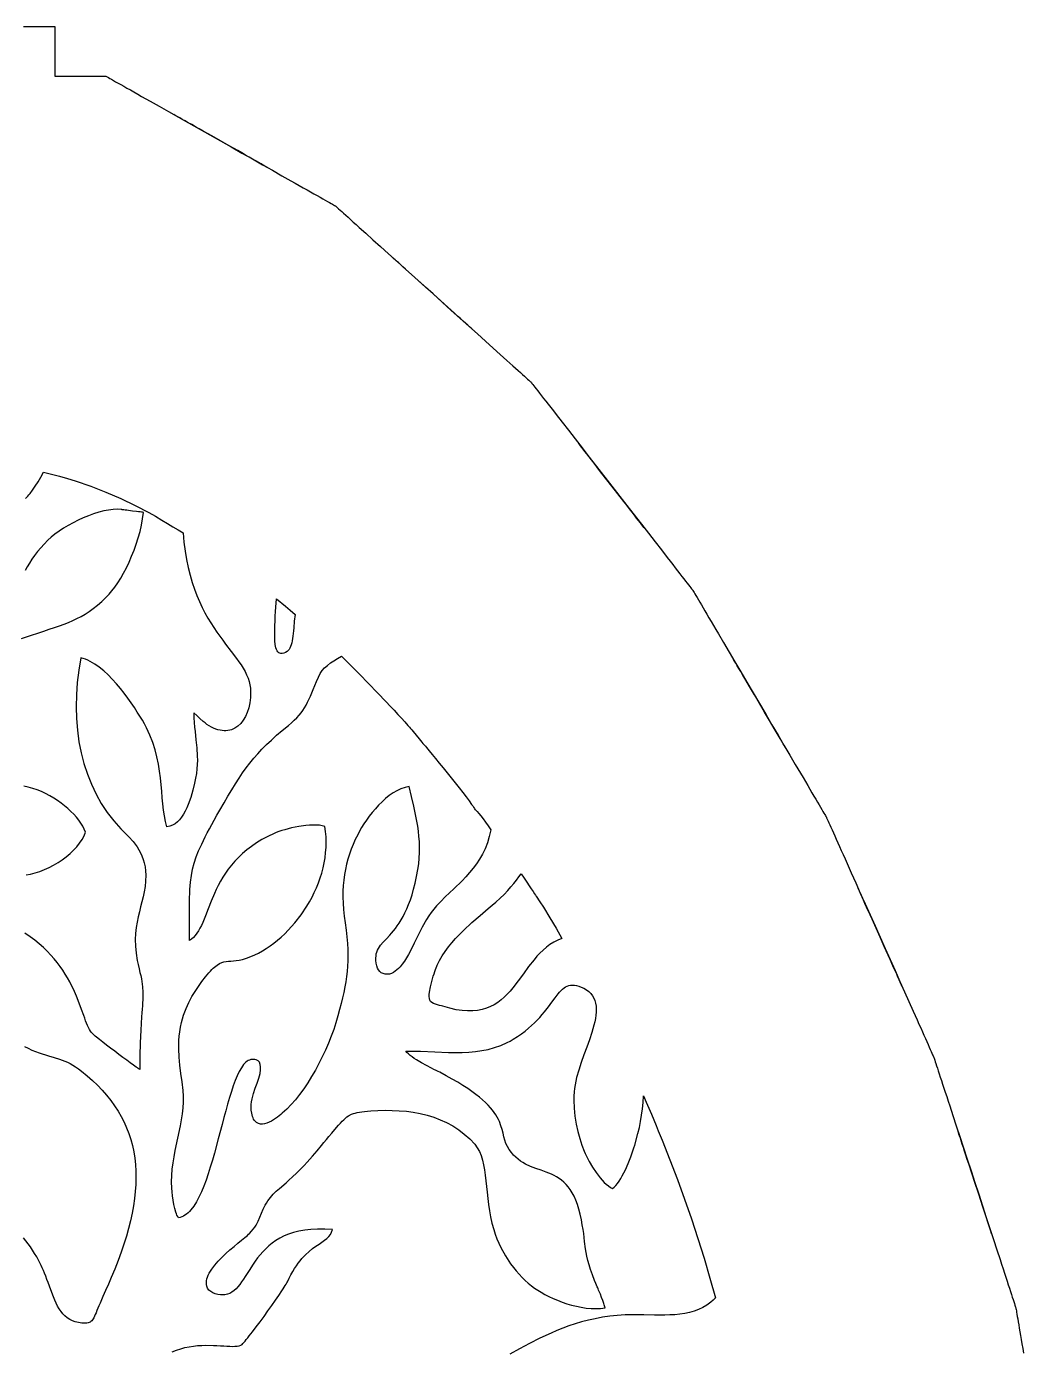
# Model space of a CAD drawing. Header units: millimetres. Extents: x -28 to 873, y 271 to 512.
# Drawn here: x 810.1 to 870.4, y 422.3 to 502.3 of the extents above; entities that cross this region are included whole.
import ezdxf

# ---------------------------------------------------------------- set-up
doc = ezdxf.new("R2010")
doc.units = ezdxf.units.MM
doc.header["$MEASUREMENT"] = 0
doc.layers.get('0').update_dxf_attribs({"linetype": 'CONTINUOUS', "true_color": 0xffffff})

msp = doc.modelspace()

# ---------------------------------------------------------------- linework, layer by layer
at = {"color": 7, "linetype": 'Continuous', "true_color": 0xffffff}
for points in [[(809.953, 502.309), (810.309, 502.309), (810.637, 502.309), (810.933, 502.309), (811.068, 502.309), (811.193, 502.309), (811.309, 502.309), (811.414, 502.309), (811.508, 502.309), (811.593, 502.309), (811.664, 502.309), (811.725, 502.309), (811.772, 502.309), (811.806, 502.309), (811.827, 502.309), (811.833, 502.309), (811.833, 502.301), (811.833, 502.28), (811.833, 502.244), (811.833, 502.197), (811.833, 502.139), (811.833, 502.069), (811.833, 501.903), (811.833, 501.707), (811.833, 501.487), (811.833, 501.252), (811.833, 501.009), (811.833, 500.767), (811.833, 500.532), (811.833, 499.912), (811.833, 499.716), (811.833, 499.55), (811.833, 499.48), (811.833, 499.422), (811.833, 499.374), (811.833, 499.339), (811.833, 499.318), (811.833, 499.309), (811.842, 499.309), (811.868, 499.309), (811.91, 499.309), (811.967, 499.309), (812.037, 499.309), (812.118, 499.309), (812.212, 499.309), (812.316, 499.309), (812.55, 499.309), (812.81, 499.309), (813.09, 499.309), (813.377, 499.309), (813.665, 499.309), (813.944, 499.309), (814.204, 499.309), (814.438, 499.309), (814.542, 499.309), (814.637, 499.309), (814.718, 499.309), (814.788, 499.309), (814.845, 499.309), (814.887, 499.309), (814.913, 499.309), (814.921, 499.309), (814.931, 499.305), (814.96, 499.287), (815.009, 499.259), (815.077, 499.222), (815.161, 499.173), (815.264, 499.116), (815.382, 499.049), (815.517, 498.973), (815.667, 498.889), (815.831, 498.796), (816.008, 498.695), (816.2, 498.586), (816.405, 498.471), (816.621, 498.349), (816.848, 498.221), (817.087, 498.086), (817.336, 497.944), (817.594, 497.798), (818.137, 497.493), (818.709, 497.168), (819.307, 496.83), (819.926, 496.48), (820.56, 496.123), (821.203, 495.759), (821.853, 495.392), (822.502, 495.024), (823.145, 494.66), (823.779, 494.303), (824.398, 493.952), (824.996, 493.614), (825.568, 493.29), (826.111, 492.983), (826.369, 492.837), (826.618, 492.697), (826.855, 492.562), (827.084, 492.434), (827.3, 492.311), (827.503, 492.195), (827.695, 492.088), (827.874, 491.987), (828.038, 491.893), (828.187, 491.808), (828.321, 491.732), (828.439, 491.665), (828.542, 491.609), (828.626, 491.56), (828.693, 491.522), (828.742, 491.495), (828.771, 491.477), (828.781, 491.472), (828.794, 491.466), (828.82, 491.443), (828.86, 491.405), (828.919, 491.353), (828.99, 491.288), (829.078, 491.21), (829.179, 491.119), (829.294, 491.015), (829.421, 490.9), (829.562, 490.775), (829.713, 490.637), (829.877, 490.489), (830.051, 490.333), (830.237, 490.166), (830.633, 489.808), (831.067, 489.418), (831.528, 489), (832.018, 488.56), (832.528, 488.1), (833.056, 487.624), (833.597, 487.137), (834.7, 486.142), (835.804, 485.148), (836.345, 484.66), (836.873, 484.184), (837.383, 483.724), (837.872, 483.284), (838.334, 482.866), (838.766, 482.476), (839.164, 482.119), (839.35, 481.951), (839.523, 481.794), (839.688, 481.647), (839.839, 481.509), (839.98, 481.382), (840.107, 481.269), (840.222, 481.165), (840.323, 481.074), (840.411, 480.994), (840.482, 480.929), (840.541, 480.877), (840.581, 480.84), (840.607, 480.817), (840.615, 480.809), (840.622, 480.802), (840.643, 480.776), (840.677, 480.732), (840.726, 480.671), (840.784, 480.594), (840.858, 480.502), (840.94, 480.394), (841.035, 480.273), (841.14, 480.136), (841.257, 479.987), (841.382, 479.826), (841.517, 479.652), (841.662, 479.467), (841.815, 479.27), (841.974, 479.064), (842.143, 478.847), (842.5, 478.388), (842.882, 477.897), (843.287, 477.377), (843.708, 476.834), (844.143, 476.273), (844.59, 475.698), (845.502, 474.527), (846.413, 473.355), (846.86, 472.78), (847.296, 472.219), (847.718, 471.676), (848.121, 471.156), (848.503, 470.666), (848.861, 470.206), (849.03, 469.99), (849.189, 469.783), (849.342, 469.587), (849.486, 469.401), (849.621, 469.227), (849.746, 469.067), (849.862, 468.917), (849.967, 468.781), (850.062, 468.659), (850.146, 468.551), (850.218, 468.459), (850.278, 468.382), (850.325, 468.321), (850.359, 468.277), (850.38, 468.251), (850.387, 468.241), (850.396, 468.231), (850.413, 468.202), (850.442, 468.153), (850.481, 468.087), (850.53, 468.002), (850.59, 467.901), (850.658, 467.784), (850.738, 467.651), (850.824, 467.503), (850.92, 467.341), (851.024, 467.164), (851.136, 466.975), (851.254, 466.772), (851.381, 466.558), (851.513, 466.333), (851.652, 466.096), (851.797, 465.851), (851.948, 465.596), (852.263, 465.058), (852.598, 464.491), (852.946, 463.899), (853.307, 463.286), (853.677, 462.659), (854.053, 462.021), (854.43, 461.379), (854.808, 460.735), (855.184, 460.098), (855.552, 459.471), (855.913, 458.858), (856.263, 458.265), (856.596, 457.698), (856.913, 457.162), (857.064, 456.905), (857.208, 456.66), (857.346, 456.422), (857.48, 456.197), (857.605, 455.982), (857.725, 455.781), (857.836, 455.59), (857.94, 455.413), (858.035, 455.251), (858.123, 455.103), (858.201, 454.97), (858.271, 454.851), (858.33, 454.75), (858.38, 454.666), (858.419, 454.599), (858.447, 454.55), (858.464, 454.521), (858.469, 454.51), (858.476, 454.508), (858.489, 454.476), (858.513, 454.425), (858.544, 454.355), (858.583, 454.266), (858.632, 454.159), (858.687, 454.034), (858.75, 453.894), (858.82, 453.736), (858.898, 453.564), (858.981, 453.377), (859.071, 453.176), (859.166, 452.963), (859.269, 452.735), (859.374, 452.496), (859.487, 452.246), (859.604, 451.986), (859.725, 451.715), (859.979, 451.146), (860.249, 450.546), (860.528, 449.919), (860.819, 449.271), (861.116, 448.606), (861.419, 447.93), (861.723, 447.249), (862.026, 446.568), (862.329, 445.894), (862.626, 445.229), (862.915, 444.581), (863.196, 443.954), (863.465, 443.353), (863.72, 442.784), (863.84, 442.512), (863.957, 442.252), (864.069, 442.002), (864.176, 441.763), (864.277, 441.536), (864.373, 441.321), (864.462, 441.121), (864.547, 440.935), (864.623, 440.762), (864.693, 440.605), (864.756, 440.463), (864.812, 440.34), (864.859, 440.233), (864.899, 440.143), (864.93, 440.072), (864.953, 440.021), (864.968, 439.99), (864.973, 439.979), (864.977, 439.971), (864.989, 439.938), (865.005, 439.886), (865.029, 439.812), (865.06, 439.719), (865.096, 439.609), (865.138, 439.479), (865.187, 439.332), (865.241, 439.168), (865.299, 438.989), (865.363, 438.794), (865.431, 438.585), (865.504, 438.362), (865.582, 438.127), (865.663, 437.878), (865.748, 437.618), (865.837, 437.347), (865.93, 437.064), (866.123, 436.472), (866.328, 435.847), (866.542, 435.193), (866.763, 434.517), (866.989, 433.825), (867.218, 433.123), (867.451, 432.413), (867.683, 431.705), (867.912, 431.003), (868.14, 430.31), (868.359, 429.634), (868.574, 428.981), (868.778, 428.355), (868.972, 427.762), (869.064, 427.481), (869.152, 427.21), (869.238, 426.948), (869.319, 426.7), (869.396, 426.464), (869.469, 426.24), (869.537, 426.032), (869.601, 425.837), (869.659, 425.656), (869.713, 425.494), (869.76, 425.346), (869.802, 425.216), (869.838, 425.105), (869.869, 425.011), (869.893, 424.938), (869.909, 424.884), (869.921, 424.852), (869.924, 424.841), (869.93, 424.836), (869.937, 424.802), (869.945, 424.746), (869.958, 424.67), (869.974, 424.574), (869.994, 424.459), (870.017, 424.324), (870.043, 424.173), (870.072, 424.002), (870.103, 423.817), (870.137, 423.615), (870.174, 423.398), (870.213, 423.167), (870.254, 422.921), (870.298, 422.663), (870.343, 422.393), (870.392, 422.112)], [(824.682, 493.793), (824.666, 493.802), (824.619, 493.828), (824.543, 493.872), (824.439, 493.931), (824.312, 494.002), (824.161, 494.088), (823.988, 494.184), (823.798, 494.293), (823.592, 494.408), (823.369, 494.534), (823.137, 494.667), (822.892, 494.805), (822.381, 495.093), (821.853, 495.392), (821.325, 495.691), (820.815, 495.978), (820.569, 496.116), (820.337, 496.25), (820.114, 496.375), (819.908, 496.492), (819.718, 496.599), (819.546, 496.695), (819.395, 496.781), (819.268, 496.852), (819.164, 496.911), (819.087, 496.955), (819.04, 496.981), (819.024, 496.991)], [(837.115, 483.968), (837.101, 483.981), (837.062, 484.017), (836.997, 484.075), (836.907, 484.155), (836.798, 484.254), (836.67, 484.369), (836.524, 484.501), (836.361, 484.647), (836.184, 484.806), (835.996, 484.977), (835.796, 485.156), (835.588, 485.344), (835.151, 485.737), (834.7, 486.142), (834.25, 486.548), (833.813, 486.942), (833.605, 487.128), (833.405, 487.309), (833.217, 487.479), (833.04, 487.639), (832.877, 487.785), (832.731, 487.917), (832.603, 488.032), (832.494, 488.131), (832.404, 488.211), (832.339, 488.269), (832.3, 488.305), (832.286, 488.318)], [(847.497, 471.961), (847.486, 471.975), (847.452, 472.018), (847.398, 472.087), (847.327, 472.182), (847.236, 472.297), (847.128, 472.434), (847.008, 472.59), (846.873, 472.762), (846.729, 472.95), (846.573, 473.15), (846.407, 473.363), (846.235, 473.584), (845.874, 474.047), (845.502, 474.527), (845.131, 475.006), (844.771, 475.469), (844.598, 475.69), (844.433, 475.903), (844.277, 476.103), (844.132, 476.291), (843.997, 476.464), (843.877, 476.62), (843.77, 476.756), (843.679, 476.871), (843.607, 476.966), (843.553, 477.036), (843.519, 477.078), (843.508, 477.092)], [(810.064, 473.779), (810.129, 473.838), (810.199, 473.907), (810.27, 473.987), (810.343, 474.076), (810.498, 474.283), (810.659, 474.52), (810.824, 474.783), (810.993, 475.066), (811.161, 475.363), (811.645, 475.246), (812.126, 475.12), (812.604, 474.982), (813.078, 474.835), (814.014, 474.514), (814.929, 474.158), (815.821, 473.773), (816.686, 473.358), (817.519, 472.921), (817.922, 472.695), (818.317, 472.463), (818.654, 472.26), (818.977, 472.065), (819.289, 471.875), (819.59, 471.691), (819.59, 471.691), (819.59, 471.691)], [(809.831, 465.305), (810.127, 465.404), (810.438, 465.509), (810.818, 465.638), (811.172, 465.756), (811.505, 465.867), (811.819, 465.973), (812.115, 466.073), (812.396, 466.176), (812.665, 466.281), (812.925, 466.393), (813.177, 466.512), (813.424, 466.642), (813.671, 466.787), (813.917, 466.946), (814.165, 467.126), (814.419, 467.328), (814.68, 467.554), (814.953, 467.807), (815.119, 467.981), (815.291, 468.186), (815.467, 468.42), (815.644, 468.678), (815.82, 468.961), (815.993, 469.266), (816.164, 469.588), (816.327, 469.928), (816.483, 470.28), (816.629, 470.644), (816.764, 471.018), (816.886, 471.398), (816.991, 471.78), (817.079, 472.165), (817.149, 472.551), (817.198, 472.931), (817.183, 472.932), (817.141, 472.937), (817.076, 472.947), (816.991, 472.957), (816.892, 472.97), (816.782, 472.984), (816.539, 473.014), (816.297, 473.045), (816.187, 473.059), (816.088, 473.072), (816.003, 473.082), (815.938, 473.092), (815.896, 473.097), (815.881, 473.098), (815.634, 473.118), (815.369, 473.11), (815.088, 473.075), (814.794, 473.02), (814.492, 472.942), (814.182, 472.846), (813.87, 472.733), (813.556, 472.603), (813.247, 472.46), (812.943, 472.305), (812.648, 472.143), (812.365, 471.97), (812.098, 471.793), (811.85, 471.611), (811.622, 471.429), (811.421, 471.246), (811.195, 471.018), (810.987, 470.789), (810.795, 470.56), (810.618, 470.329), (810.454, 470.1), (810.304, 469.871), (810.168, 469.645), (810.041, 469.421)], [(819.59, 471.691), (819.643, 471.124), (819.713, 470.586), (819.799, 470.077), (819.9, 469.593), (820.015, 469.136), (820.142, 468.703), (820.279, 468.293), (820.426, 467.905), (820.582, 467.537), (820.745, 467.19), (820.914, 466.86), (821.088, 466.548), (821.267, 466.25), (821.445, 465.969), (821.627, 465.701), (821.808, 465.446), (821.986, 465.202), (822.164, 464.967), (822.505, 464.525), (822.82, 464.107), (822.966, 463.906), (823.101, 463.707), (823.225, 463.511), (823.337, 463.314), (823.434, 463.116), (823.517, 462.918), (823.584, 462.716), (823.634, 462.51), (823.663, 462.298), (823.675, 462.081), (823.662, 461.739), (823.623, 461.418), (823.559, 461.119), (823.472, 460.842), (823.361, 460.591), (823.23, 460.368), (823.078, 460.175), (822.909, 460.014), (822.723, 459.887), (822.519, 459.794), (822.412, 459.763), (822.302, 459.741), (822.186, 459.729), (822.069, 459.728), (821.949, 459.737), (821.826, 459.757), (821.7, 459.788), (821.572, 459.83), (821.44, 459.884), (821.307, 459.949), (821.172, 460.027), (821.034, 460.116), (820.919, 460.202), (820.81, 460.292), (820.613, 460.474), (820.425, 460.651), (820.235, 460.816), (820.246, 460.517), (820.264, 460.233), (820.287, 459.958), (820.313, 459.694), (820.371, 459.187), (820.422, 458.693), (820.452, 458.199), (820.456, 457.945), (820.449, 457.687), (820.43, 457.42), (820.397, 457.144), (820.35, 456.856), (820.285, 456.554), (820.179, 456.136), (820.051, 455.703), (819.898, 455.272), (819.811, 455.066), (819.715, 454.867), (819.611, 454.68), (819.499, 454.508), (819.377, 454.352), (819.245, 454.217), (819.104, 454.104), (818.951, 454.016), (818.788, 453.954), (818.613, 453.923), (818.53, 454.248), (818.465, 454.588), (818.415, 454.94), (818.374, 455.306), (818.338, 455.683), (818.304, 456.071), (818.268, 456.47), (818.225, 456.876), (818.171, 457.292), (818.101, 457.714), (818.012, 458.145), (817.9, 458.58), (817.76, 459.021), (817.588, 459.466), (817.488, 459.69), (817.38, 459.915), (817.261, 460.14), (817.131, 460.366), (816.986, 460.604), (816.825, 460.862), (816.648, 461.133), (816.455, 461.416), (816.25, 461.707), (816.032, 461.998), (815.802, 462.289), (815.563, 462.573), (815.314, 462.848), (815.057, 463.108), (814.794, 463.35), (814.524, 463.569), (814.251, 463.763), (813.974, 463.923), (813.835, 463.992), (813.696, 464.05), (813.554, 464.099), (813.415, 464.138), (813.286, 463.389), (813.195, 462.645), (813.142, 461.908), (813.125, 461.18), (813.146, 460.465), (813.203, 459.76), (813.298, 459.071), (813.429, 458.398), (813.6, 457.744), (813.806, 457.108), (814.05, 456.494), (814.331, 455.902), (814.65, 455.335), (815.007, 454.796), (815.4, 454.286), (815.833, 453.805), (816.068, 453.567), (816.318, 453.311), (816.569, 453.028), (816.691, 452.875), (816.808, 452.713), (816.916, 452.54), (817.017, 452.358), (817.107, 452.163), (817.185, 451.957), (817.248, 451.738), (817.297, 451.505), (817.326, 451.257), (817.337, 450.993), (817.326, 450.646), (817.292, 450.316), (817.241, 449.999), (817.176, 449.692), (817.027, 449.09), (816.949, 448.788), (816.874, 448.479), (816.809, 448.163), (816.756, 447.829), (816.718, 447.482), (816.702, 447.111), (816.712, 446.715), (816.751, 446.291), (816.824, 445.834), (816.874, 445.592), (816.934, 445.34), (816.988, 445.124), (817.033, 444.926), (817.071, 444.74), (817.102, 444.566), (817.144, 444.243), (817.163, 443.936), (817.163, 443.622), (817.157, 443.458), (817.149, 443.284), (817.136, 443.097), (817.121, 442.898), (817.103, 442.681), (817.085, 442.444), (817.056, 442.036), (817.03, 441.638), (816.996, 440.861), (816.978, 440.08), (816.975, 439.677), (816.973, 439.261), (816.936, 439.282), (816.887, 439.311), (816.827, 439.35), (816.759, 439.396), (816.595, 439.509), (816.401, 439.649), (816.184, 439.807), (815.95, 439.981), (815.706, 440.163), (815.457, 440.353), (815.21, 440.541), (814.971, 440.728), (814.747, 440.905), (814.542, 441.068), (814.365, 441.212), (814.287, 441.277), (814.221, 441.334), (814.162, 441.386), (814.115, 441.429), (814.078, 441.464), (814.055, 441.49), (813.991, 441.578), (813.93, 441.677), (813.871, 441.791), (813.814, 441.916), (813.757, 442.051), (813.701, 442.199), (813.644, 442.355), (813.585, 442.521), (813.458, 442.878), (813.317, 443.266), (813.153, 443.679), (812.961, 444.111), (812.854, 444.334), (812.737, 444.56), (812.61, 444.787), (812.472, 445.018), (812.323, 445.249), (812.162, 445.48), (811.988, 445.712), (811.799, 445.943), (811.596, 446.172), (811.378, 446.401), (811.146, 446.625), (810.896, 446.848), (810.628, 447.066), (810.342, 447.28), (810.036, 447.49)], [(826.359, 466.769), (826.315, 466.348), (826.28, 465.961), (826.263, 465.782), (826.246, 465.613), (826.228, 465.456), (826.208, 465.306), (826.185, 465.168), (826.159, 465.041), (826.129, 464.926), (826.093, 464.822), (826.051, 464.731), (826.003, 464.651), (825.947, 464.583), (825.883, 464.53), (825.774, 464.461), (825.675, 464.417), (825.586, 464.396), (825.506, 464.396), (825.436, 464.416), (825.375, 464.452), (825.323, 464.504), (825.275, 464.57), (825.238, 464.648), (825.206, 464.738), (825.16, 464.939), (825.136, 465.163), (825.128, 465.394), (825.131, 465.747), (825.137, 466.072), (825.15, 466.376), (825.167, 466.663), (825.183, 466.936), (825.202, 467.199), (825.238, 467.715), (825.781, 467.261), (826.065, 467.019), (826.359, 466.769), (826.359, 466.769), (826.359, 466.769)], [(838.204, 453.746), (838.103, 453.333), (837.983, 452.953), (837.843, 452.6), (837.687, 452.274), (837.515, 451.97), (837.326, 451.686), (837.127, 451.414), (836.912, 451.157), (836.688, 450.909), (836.454, 450.665), (835.958, 450.182), (835.701, 449.935), (835.438, 449.682), (835.172, 449.417), (834.902, 449.138), (834.739, 448.952), (834.587, 448.752), (834.442, 448.541), (834.304, 448.319), (834.046, 447.854), (833.803, 447.371), (833.569, 446.89), (833.337, 446.425), (833.218, 446.204), (833.097, 445.995), (832.97, 445.798), (832.84, 445.615), (832.78, 445.54), (832.705, 445.454), (832.617, 445.364), (832.52, 445.275), (832.416, 445.192), (832.305, 445.119), (832.19, 445.06), (832.073, 445.025), (831.93, 445.007), (831.798, 445.013), (831.678, 445.046), (831.572, 445.099), (831.481, 445.174), (831.405, 445.268), (831.346, 445.381), (831.306, 445.511), (831.272, 445.681), (831.252, 445.839), (831.247, 445.983), (831.254, 446.117), (831.273, 446.239), (831.304, 446.354), (831.346, 446.463), (831.398, 446.565), (831.528, 446.762), (831.689, 446.955), (831.878, 447.157), (832.086, 447.379), (832.195, 447.501), (832.307, 447.634), (832.422, 447.777), (832.538, 447.933), (832.655, 448.104), (832.772, 448.291), (832.887, 448.494), (833.002, 448.715), (833.114, 448.957), (833.223, 449.222), (833.331, 449.508), (833.431, 449.82), (833.529, 450.156), (833.62, 450.522), (833.704, 450.917), (833.782, 451.341), (833.833, 451.694), (833.867, 452.038), (833.883, 452.375), (833.886, 452.704), (833.875, 453.028), (833.852, 453.346), (833.82, 453.658), (833.776, 453.965), (833.667, 454.572), (833.537, 455.168), (833.396, 455.761), (833.253, 456.356), (833.006, 456.302), (832.762, 456.218), (832.521, 456.107), (832.287, 455.971), (832.058, 455.813), (831.836, 455.636), (831.621, 455.443), (831.413, 455.236), (831.215, 455.02), (831.026, 454.796), (830.849, 454.567), (830.682, 454.334), (830.527, 454.104), (830.386, 453.878), (830.259, 453.657), (830.146, 453.445), (830.001, 453.153), (829.869, 452.86), (829.751, 452.565), (829.643, 452.267), (829.549, 451.967), (829.468, 451.661), (829.4, 451.349), (829.343, 451.031), (829.301, 450.704), (829.271, 450.369), (829.255, 450.025), (829.253, 449.669), (829.265, 449.302), (829.289, 448.921), (829.328, 448.527), (829.382, 448.117), (829.44, 447.678), (829.487, 447.267), (829.522, 446.879), (829.543, 446.513), (829.552, 446.164), (829.549, 445.827), (829.536, 445.502), (829.512, 445.186), (829.476, 444.87), (829.431, 444.557), (829.374, 444.24), (829.309, 443.916), (829.232, 443.582), (829.148, 443.236), (829.054, 442.872), (828.95, 442.488), (828.831, 442.083), (828.698, 441.672), (828.547, 441.258), (828.381, 440.842), (828.2, 440.426), (828.009, 440.015), (827.804, 439.609), (827.588, 439.21), (827.364, 438.822), (827.128, 438.447), (826.886, 438.088), (826.636, 437.746), (826.38, 437.425), (826.12, 437.126), (825.856, 436.851), (825.587, 436.604), (825.506, 436.536), (825.41, 436.458), (825.303, 436.376), (825.184, 436.294), (824.928, 436.136), (824.794, 436.069), (824.658, 436.014), (824.523, 435.975), (824.391, 435.954), (824.265, 435.956), (824.148, 435.983), (824.039, 436.04), (823.941, 436.129), (823.897, 436.188), (823.858, 436.256), (823.823, 436.333), (823.792, 436.42), (823.745, 436.604), (823.717, 436.784), (823.707, 436.961), (823.712, 437.134), (823.73, 437.304), (823.759, 437.472), (823.845, 437.798), (823.953, 438.115), (824.065, 438.422), (824.167, 438.723), (824.209, 438.872), (824.244, 439.019), (824.274, 439.223), (824.278, 439.405), (824.255, 439.56), (824.203, 439.687), (824.122, 439.781), (824.008, 439.841), (823.938, 439.857), (823.862, 439.864), (823.776, 439.86), (823.68, 439.847), (823.605, 439.826), (823.532, 439.794), (823.459, 439.748), (823.389, 439.693), (823.319, 439.625), (823.251, 439.547), (823.184, 439.459), (823.119, 439.36), (822.991, 439.136), (822.866, 438.876), (822.745, 438.583), (822.627, 438.263), (822.51, 437.919), (822.396, 437.551), (822.282, 437.165), (822.17, 436.762), (822.058, 436.346), (821.946, 435.921), (821.718, 435.057), (821.484, 434.192), (821.364, 433.768), (821.239, 433.354), (821.112, 432.953), (820.979, 432.566), (820.842, 432.2), (820.699, 431.856), (820.552, 431.537), (820.397, 431.248), (820.236, 430.99), (820.067, 430.767), (819.98, 430.669), (819.892, 430.582), (819.799, 430.505), (819.707, 430.439), (819.611, 430.383), (819.513, 430.341), (819.412, 430.309), (819.31, 430.289), (819.266, 430.357), (819.224, 430.437), (819.187, 430.528), (819.151, 430.629), (819.087, 430.851), (819.034, 431.098), (818.99, 431.355), (818.954, 431.614), (818.928, 431.861), (818.909, 432.085), (818.896, 432.463), (818.905, 432.844), (818.936, 433.224), (818.985, 433.603), (819.045, 433.981), (819.117, 434.358), (819.274, 435.107), (819.43, 435.847), (819.499, 436.212), (819.554, 436.573), (819.596, 436.931), (819.62, 437.285), (819.622, 437.634), (819.599, 437.977), (819.534, 438.505), (819.466, 439.014), (819.403, 439.511), (819.356, 440.005), (819.331, 440.502), (819.331, 440.754), (819.343, 441.009), (819.364, 441.271), (819.396, 441.536), (819.443, 441.809), (819.503, 442.09), (819.562, 442.317), (819.627, 442.534), (819.773, 442.94), (819.937, 443.312), (820.118, 443.656), (820.313, 443.977), (820.517, 444.279), (820.73, 444.566), (820.946, 444.846), (821.05, 444.976), (821.15, 445.091), (821.244, 445.197), (821.332, 445.29), (821.418, 445.372), (821.497, 445.446), (821.65, 445.566), (821.793, 445.652), (821.928, 445.714), (822.061, 445.754), (822.194, 445.779), (822.331, 445.793), (822.474, 445.805), (822.63, 445.816), (822.799, 445.834), (822.986, 445.862), (823.192, 445.909), (823.425, 445.977), (823.686, 446.074), (823.922, 446.177), (824.156, 446.294), (824.39, 446.424), (824.622, 446.568), (824.853, 446.723), (825.079, 446.892), (825.303, 447.071), (825.524, 447.261), (825.739, 447.462), (825.95, 447.673), (826.353, 448.124), (826.73, 448.611), (827.076, 449.128), (827.235, 449.398), (827.385, 449.674), (827.524, 449.955), (827.654, 450.243), (827.771, 450.533), (827.877, 450.831), (827.971, 451.131), (828.051, 451.437), (828.119, 451.744), (828.171, 452.054), (828.21, 452.366), (828.233, 452.682), (828.241, 452.997), (828.231, 453.314), (828.205, 453.631), (828.161, 453.948), (828.002, 453.988), (827.828, 454.016), (827.64, 454.03), (827.44, 454.032), (827.23, 454.024), (827.017, 454.004), (826.58, 453.943), (826.148, 453.855), (825.942, 453.805), (825.743, 453.749), (825.557, 453.692), (825.384, 453.636), (825.228, 453.577), (825.092, 453.52), (824.712, 453.34), (824.357, 453.15), (824.029, 452.95), (823.724, 452.742), (823.441, 452.526), (823.181, 452.303), (822.939, 452.074), (822.718, 451.842), (822.513, 451.603), (822.326, 451.362), (822.154, 451.118), (821.996, 450.875), (821.852, 450.629), (821.718, 450.384), (821.596, 450.14), (821.484, 449.898), (821.283, 449.425), (821.104, 448.97), (820.938, 448.543), (820.859, 448.34), (820.777, 448.148), (820.696, 447.966), (820.612, 447.794), (820.524, 447.634), (820.431, 447.487), (820.332, 447.355), (820.225, 447.236), (820.11, 447.132), (819.986, 447.046), (819.981, 447.444), (819.978, 447.818), (819.975, 448.169), (819.973, 448.501), (819.971, 448.813), (819.973, 449.107), (819.976, 449.385), (819.983, 449.646), (819.991, 449.895), (820.004, 450.13), (820.02, 450.355), (820.04, 450.569), (820.092, 450.974), (820.165, 451.357), (820.261, 451.729), (820.383, 452.1), (820.534, 452.48), (820.716, 452.883), (820.818, 453.096), (820.932, 453.319), (821.054, 453.551), (821.185, 453.796), (821.327, 454.055), (821.479, 454.329), (821.642, 454.62), (821.816, 454.927), (822.066, 455.368), (822.305, 455.777), (822.534, 456.161), (822.755, 456.522), (822.973, 456.861), (823.191, 457.181), (823.408, 457.487), (823.633, 457.781), (823.863, 458.067), (824.107, 458.345), (824.362, 458.619), (824.635, 458.896), (824.929, 459.172), (825.245, 459.456), (825.586, 459.747), (825.955, 460.049), (826.146, 460.209), (826.315, 460.363), (826.468, 460.514), (826.605, 460.664), (826.727, 460.815), (826.835, 460.966), (827.029, 461.283), (827.117, 461.45), (827.201, 461.627), (827.286, 461.816), (827.372, 462.017), (827.459, 462.232), (827.555, 462.463), (827.658, 462.713), (827.77, 462.981), (827.874, 463.186), (828.001, 463.368), (828.15, 463.533), (828.319, 463.685), (828.508, 463.828), (828.712, 463.962), (828.932, 464.097), (829.166, 464.232), (829.705, 463.702), (830.254, 463.15), (830.805, 462.591), (831.346, 462.032), (831.865, 461.489), (832.112, 461.226), (832.351, 460.971), (832.578, 460.724), (832.793, 460.488), (832.994, 460.266), (833.179, 460.056), (833.191, 460.043), (833.223, 460.004), (833.272, 459.945), (833.337, 459.869), (833.412, 459.778), (833.498, 459.677), (833.682, 459.456), (833.865, 459.237), (833.951, 459.136), (834.026, 459.045), (834.091, 458.969), (834.14, 458.91), (834.172, 458.871), (834.184, 458.858), (834.241, 458.792), (834.307, 458.712), (834.382, 458.624), (834.463, 458.525), (834.647, 458.304), (834.853, 458.054), (835.076, 457.781), (835.311, 457.49), (835.555, 457.189), (835.801, 456.884), (836.043, 456.578), (836.277, 456.279), (836.498, 455.995), (836.702, 455.729), (836.883, 455.486), (837.034, 455.277), (837.099, 455.186), (837.154, 455.103), (837.2, 455.031), (837.235, 454.973), (837.261, 454.953), (837.294, 454.926), (837.374, 454.843), (837.473, 454.726), (837.591, 454.578), (837.725, 454.404), (837.872, 454.204), (838.033, 453.985), (838.204, 453.746), (838.204, 453.746), (838.204, 453.746)], [(856.081, 458.579), (856.071, 458.595), (856.043, 458.642), (855.999, 458.717), (855.939, 458.819), (855.864, 458.946), (855.777, 459.096), (855.676, 459.266), (855.565, 459.455), (855.445, 459.659), (855.315, 459.877), (855.179, 460.11), (855.037, 460.352), (854.738, 460.857), (854.431, 461.379), (854.124, 461.902), (853.825, 462.407), (853.684, 462.649), (853.547, 462.882), (853.417, 463.1), (853.297, 463.304), (853.186, 463.493), (853.086, 463.663), (852.998, 463.813), (852.923, 463.94), (852.863, 464.042), (852.819, 464.117), (852.792, 464.164), (852.782, 464.18)], [(810.098, 451.013), (810.374, 451.065), (810.655, 451.136), (810.936, 451.229), (811.218, 451.338), (811.495, 451.465), (811.767, 451.608), (812.032, 451.764), (812.287, 451.933), (812.529, 452.113), (812.758, 452.305), (812.969, 452.506), (813.163, 452.716), (813.333, 452.93), (813.483, 453.151), (813.605, 453.377), (813.701, 453.606), (813.623, 453.782), (813.527, 453.961), (813.415, 454.141), (813.286, 454.321), (813.142, 454.502), (812.982, 454.68), (812.81, 454.858), (812.625, 455.03), (812.427, 455.199), (812.219, 455.36), (811.999, 455.516), (811.77, 455.664), (811.531, 455.802), (811.286, 455.932), (811.032, 456.049), (810.772, 456.154), (810.507, 456.245), (810.236, 456.323), (809.961, 456.385)], [(842.491, 447.178), (842.234, 447.071), (841.993, 446.944), (841.766, 446.801), (841.555, 446.643), (841.353, 446.471), (841.163, 446.287), (840.981, 446.094), (840.807, 445.892), (840.479, 445.472), (840.162, 445.038), (839.85, 444.605), (839.528, 444.189), (839.361, 443.991), (839.187, 443.803), (839.005, 443.624), (838.815, 443.458), (838.613, 443.307), (838.399, 443.171), (838.173, 443.054), (837.931, 442.954), (837.673, 442.876), (837.398, 442.823), (837.104, 442.792), (836.789, 442.789), (836.452, 442.813), (836.091, 442.868), (835.706, 442.954), (835.297, 443.073), (835.204, 443.099), (835.094, 443.128), (834.972, 443.161), (834.85, 443.2), (834.733, 443.244), (834.632, 443.299), (834.553, 443.364), (834.525, 443.401), (834.505, 443.442), (834.481, 443.543), (834.471, 443.66), (834.475, 443.791), (834.488, 443.936), (834.541, 444.248), (834.619, 444.573), (834.712, 444.888), (834.761, 445.038), (834.808, 445.174), (834.852, 445.299), (834.892, 445.407), (834.928, 445.496), (834.957, 445.564), (835.097, 445.847), (835.258, 446.123), (835.437, 446.395), (835.633, 446.659), (835.844, 446.919), (836.067, 447.175), (836.301, 447.423), (836.543, 447.665), (837.042, 448.132), (837.547, 448.572), (838.04, 448.986), (838.277, 449.183), (838.505, 449.373), (838.768, 449.606), (839.005, 449.836), (839.22, 450.064), (839.413, 450.286), (839.588, 450.499), (839.748, 450.704), (839.896, 450.896), (840.034, 451.073), (840.206, 450.818), (840.364, 450.579), (840.508, 450.363), (840.635, 450.173), (840.744, 450.009), (840.83, 449.879), (840.893, 449.783), (840.916, 449.749), (840.932, 449.726), (841.155, 449.391), (841.368, 449.061), (841.768, 448.418), (842.14, 447.792), (842.491, 447.178), (842.491, 447.178), (842.491, 447.178)], [(863.05, 444.284), (863.042, 444.3), (863.021, 444.35), (862.985, 444.43), (862.936, 444.539), (862.876, 444.674), (862.805, 444.831), (862.725, 445.012), (862.636, 445.21), (862.538, 445.428), (862.434, 445.66), (862.325, 445.905), (862.21, 446.161), (861.97, 446.697), (861.723, 447.251), (861.476, 447.803), (861.235, 448.34), (861.12, 448.595), (861.011, 448.84), (860.907, 449.073), (860.809, 449.29), (860.72, 449.489), (860.64, 449.669), (860.569, 449.827), (860.509, 449.961), (860.46, 450.07), (860.424, 450.15), (860.403, 450.2), (860.395, 450.217)], [(818.925, 422.184), (819.187, 422.288), (819.448, 422.374), (819.708, 422.44), (819.965, 422.492), (820.22, 422.531), (820.472, 422.557), (820.717, 422.574), (820.959, 422.58), (821.421, 422.574), (821.639, 422.564), (821.848, 422.551), (822.048, 422.54), (822.235, 422.528), (822.412, 422.518), (822.576, 422.515), (822.726, 422.517), (822.861, 422.527), (822.981, 422.546), (823.083, 422.577), (823.119, 422.601), (823.158, 422.635), (823.208, 422.686), (823.269, 422.751), (823.337, 422.83), (823.415, 422.923), (823.499, 423.027), (823.592, 423.142), (823.793, 423.401), (824.013, 423.69), (824.245, 424), (824.484, 424.325), (824.723, 424.655), (824.955, 424.982), (825.178, 425.299), (825.381, 425.595), (825.56, 425.863), (825.639, 425.985), (825.709, 426.095), (825.771, 426.194), (825.823, 426.282), (825.864, 426.355), (825.895, 426.415), (826.002, 426.639), (826.111, 426.847), (826.221, 427.041), (826.332, 427.221), (826.444, 427.389), (826.556, 427.545), (826.666, 427.688), (826.779, 427.819), (826.889, 427.941), (826.998, 428.055), (827.214, 428.255), (827.422, 428.425), (827.622, 428.572), (827.81, 428.7), (827.984, 428.817), (828.142, 428.926), (828.282, 429.035), (828.402, 429.147), (828.498, 429.27), (828.569, 429.408), (828.615, 429.569), (828.155, 429.6), (827.724, 429.605), (827.321, 429.587), (826.948, 429.545), (826.598, 429.483), (826.275, 429.4), (825.974, 429.301), (825.696, 429.186), (825.438, 429.054), (825.199, 428.911), (824.978, 428.755), (824.773, 428.591), (824.585, 428.417), (824.409, 428.237), (824.247, 428.052), (824.096, 427.861), (823.954, 427.67), (823.823, 427.478), (823.577, 427.101), (823.35, 426.739), (823.241, 426.57), (823.13, 426.407), (823.02, 426.258), (822.908, 426.118), (822.792, 425.994), (822.672, 425.885), (822.545, 425.793), (822.411, 425.718), (822.268, 425.664), (822.115, 425.634), (821.99, 425.625), (821.847, 425.632), (821.694, 425.653), (821.54, 425.692), (821.392, 425.749), (821.26, 425.825), (821.151, 425.921), (821.107, 425.976), (821.073, 426.038), (821.034, 426.144), (821.011, 426.251), (821.005, 426.363), (821.013, 426.475), (821.036, 426.591), (821.07, 426.706), (821.117, 426.825), (821.176, 426.943), (821.245, 427.062), (821.323, 427.182), (821.505, 427.423), (821.713, 427.662), (821.943, 427.896), (822.183, 428.123), (822.428, 428.342), (822.674, 428.552), (822.908, 428.745), (823.127, 428.926), (823.322, 429.087), (823.486, 429.226), (823.555, 429.288), (823.613, 429.345), (823.73, 429.472), (823.832, 429.595), (823.922, 429.719), (824, 429.842), (824.13, 430.084), (824.235, 430.325), (824.333, 430.565), (824.435, 430.809), (824.557, 431.056), (824.629, 431.181), (824.712, 431.308), (824.868, 431.513), (825.041, 431.706), (825.228, 431.89), (825.425, 432.067), (825.821, 432.407), (826.013, 432.574), (826.194, 432.741), (826.458, 433), (826.692, 433.235), (826.902, 433.451), (827.091, 433.65), (827.26, 433.835), (827.416, 434.009), (827.56, 434.176), (827.698, 434.339), (827.966, 434.665), (828.106, 434.834), (828.252, 435.013), (828.41, 435.203), (828.582, 435.41), (828.774, 435.634), (828.987, 435.879), (829.101, 436.008), (829.208, 436.12), (829.307, 436.219), (829.403, 436.307), (829.496, 436.381), (829.588, 436.446), (829.782, 436.547), (829.886, 436.588), (829.998, 436.62), (830.12, 436.648), (830.253, 436.671), (830.401, 436.692), (830.563, 436.71), (830.745, 436.727), (830.945, 436.744), (831.371, 436.771), (831.8, 436.784), (832.229, 436.783), (832.659, 436.763), (833.087, 436.724), (833.509, 436.667), (833.929, 436.589), (834.341, 436.489), (834.746, 436.365), (835.141, 436.216), (835.524, 436.04), (835.895, 435.839), (836.251, 435.608), (836.592, 435.346), (836.915, 435.055), (837.221, 434.73), (837.374, 434.526), (837.5, 434.298), (837.603, 434.048), (837.687, 433.778), (837.755, 433.489), (837.811, 433.183), (837.856, 432.863), (837.895, 432.528), (837.933, 432.182), (837.968, 431.826), (838.007, 431.462), (838.054, 431.092), (838.11, 430.715), (838.18, 430.336), (838.264, 429.956), (838.37, 429.576), (838.462, 429.295), (838.566, 429.018), (838.682, 428.75), (838.805, 428.487), (839.083, 427.982), (839.39, 427.51), (839.556, 427.289), (839.725, 427.077), (839.902, 426.875), (840.081, 426.683), (840.266, 426.503), (840.453, 426.336), (840.643, 426.181), (840.835, 426.038), (841.025, 425.91), (841.235, 425.783), (841.46, 425.656), (841.703, 425.531), (841.958, 425.411), (842.226, 425.297), (842.502, 425.192), (842.785, 425.094), (843.074, 425.008), (843.368, 424.935), (843.664, 424.875), (843.958, 424.831), (844.251, 424.805), (844.54, 424.798), (844.824, 424.811), (845.099, 424.847), (845.089, 424.894), (845.074, 424.954), (845.053, 425.024), (845.027, 425.102), (844.964, 425.278), (844.892, 425.469), (844.816, 425.661), (844.743, 425.84), (844.71, 425.921), (844.68, 425.994), (844.654, 426.056), (844.631, 426.108), (844.546, 426.306), (844.47, 426.495), (844.335, 426.844), (844.223, 427.159), (844.134, 427.447), (844.062, 427.712), (844.005, 427.959), (843.96, 428.191), (843.922, 428.416), (843.865, 428.859), (843.838, 429.088), (843.807, 429.329), (843.77, 429.586), (843.724, 429.863), (843.667, 430.167), (843.594, 430.504), (843.514, 430.816), (843.425, 431.1), (843.329, 431.357), (843.224, 431.591), (843.111, 431.8), (842.994, 431.989), (842.869, 432.158), (842.738, 432.307), (842.603, 432.441), (842.463, 432.559), (842.318, 432.665), (842.169, 432.758), (842.018, 432.842), (841.863, 432.915), (841.548, 433.045), (841.23, 433.159), (840.91, 433.269), (840.591, 433.391), (840.281, 433.536), (840.13, 433.62), (839.982, 433.715), (839.839, 433.824), (839.699, 433.944), (839.564, 434.08), (839.434, 434.235), (839.309, 434.407), (839.192, 434.599), (839.103, 434.786), (839.038, 434.979), (838.984, 435.184), (838.934, 435.397), (838.878, 435.621), (838.805, 435.856), (838.708, 436.105), (838.648, 436.235), (838.576, 436.368), (838.493, 436.505), (838.399, 436.646), (838.29, 436.791), (838.168, 436.939), (838.028, 437.091), (837.872, 437.249), (837.699, 437.41), (837.505, 437.576), (837.291, 437.746), (837.055, 437.922), (836.795, 438.102), (836.511, 438.287), (836.202, 438.478), (835.866, 438.674), (835.503, 438.876), (835.11, 439.082), (835.006, 439.134), (834.887, 439.194), (834.756, 439.261), (834.616, 439.332), (834.314, 439.488), (834.003, 439.659), (833.703, 439.836), (833.561, 439.925), (833.431, 440.015), (833.313, 440.103), (833.21, 440.19), (833.124, 440.273), (833.058, 440.354), (833.504, 440.358), (833.945, 440.351), (834.806, 440.32), (835.645, 440.289), (836.057, 440.283), (836.464, 440.288), (836.863, 440.304), (837.26, 440.338), (837.653, 440.392), (838.04, 440.47), (838.423, 440.574), (838.804, 440.709), (839.179, 440.878), (839.366, 440.975), (839.551, 441.082), (839.806, 441.243), (840.042, 441.407), (840.263, 441.573), (840.469, 441.741), (840.659, 441.906), (840.838, 442.074), (841.002, 442.241), (841.157, 442.405), (841.3, 442.568), (841.433, 442.729), (841.673, 443.037), (841.888, 443.327), (842.081, 443.59), (842.262, 443.824), (842.351, 443.928), (842.439, 444.022), (842.528, 444.107), (842.617, 444.18), (842.712, 444.241), (842.808, 444.29), (842.908, 444.328), (843.014, 444.35), (843.128, 444.358), (843.248, 444.352), (843.375, 444.329), (843.513, 444.29), (843.661, 444.235), (843.818, 444.162), (843.984, 444.066), (844.127, 443.959), (844.247, 443.838), (844.346, 443.708), (844.426, 443.567), (844.486, 443.416), (844.528, 443.257), (844.553, 443.088), (844.564, 442.912), (844.559, 442.727), (844.541, 442.537), (844.512, 442.339), (844.473, 442.135), (844.423, 441.927), (844.301, 441.495), (844.153, 441.05), (843.991, 440.595), (843.823, 440.133), (843.659, 439.67), (843.51, 439.212), (843.381, 438.76), (843.329, 438.539), (843.287, 438.322), (843.254, 438.109), (843.233, 437.901), (843.22, 437.649), (843.215, 437.399), (843.232, 436.905), (843.28, 436.422), (843.355, 435.954), (843.453, 435.505), (843.57, 435.08), (843.7, 434.68), (843.841, 434.309), (843.903, 434.165), (843.974, 434.012), (844.145, 433.687), (844.343, 433.349), (844.566, 433.016), (844.803, 432.704), (844.927, 432.561), (845.05, 432.429), (845.175, 432.311), (845.3, 432.21), (845.425, 432.125), (845.547, 432.06), (845.648, 432.138), (845.749, 432.241), (845.85, 432.361), (845.949, 432.501), (846.045, 432.654), (846.14, 432.821), (846.235, 432.998), (846.324, 433.185), (846.495, 433.572), (846.649, 433.963), (846.782, 434.342), (846.841, 434.519), (846.893, 434.686), (847.089, 435.392), (847.174, 435.749), (847.247, 436.113), (847.309, 436.485), (847.358, 436.867), (847.393, 437.26), (847.414, 437.667), (847.582, 437.283), (847.743, 436.909), (847.897, 436.547), (848.045, 436.199), (848.185, 435.866), (848.316, 435.551), (848.437, 435.257), (848.549, 434.982), (849.022, 433.788), (849.473, 432.597), (849.906, 431.407), (850.318, 430.218), (850.712, 429.028), (851.084, 427.837), (851.436, 426.644), (851.769, 425.45), (851.769, 425.45), (851.769, 425.45)], [(810.009, 440.65), (810.23, 440.532), (810.451, 440.428), (810.673, 440.338), (810.884, 440.262), (811.084, 440.195), (811.274, 440.137), (811.456, 440.081), (811.799, 439.981), (812.124, 439.88), (812.441, 439.761), (812.599, 439.69), (812.76, 439.61), (812.924, 439.519), (813.093, 439.414), (813.267, 439.295), (813.449, 439.157), (813.792, 438.876), (814.117, 438.588), (814.422, 438.296), (814.706, 437.997), (814.973, 437.693), (815.222, 437.381), (815.449, 437.064), (815.659, 436.739), (815.85, 436.409), (816.023, 436.071), (816.175, 435.728), (816.31, 435.375), (816.427, 435.018), (816.526, 434.652), (816.606, 434.279), (816.668, 433.898), (816.712, 433.51), (816.736, 433.113), (816.744, 432.709), (816.734, 432.296), (816.705, 431.877), (816.66, 431.448), (816.596, 431.009), (816.515, 430.564), (816.418, 430.109), (816.302, 429.646), (816.169, 429.173), (816.018, 428.69), (815.852, 428.199), (815.667, 427.699), (815.465, 427.189), (815.248, 426.669), (815.079, 426.28), (814.911, 425.9), (814.744, 425.521), (814.575, 425.135), (814.503, 424.966), (814.44, 424.813), (814.383, 424.673), (814.331, 424.548), (814.284, 424.434), (814.24, 424.335), (814.198, 424.247), (814.157, 424.173), (814.115, 424.108), (814.071, 424.052), (814.024, 424.009), (813.974, 423.973), (813.853, 423.927), (813.782, 423.916), (813.702, 423.913), (813.476, 423.921), (813.268, 423.95), (813.077, 423.997), (812.901, 424.064), (812.739, 424.145), (812.591, 424.244), (812.454, 424.358), (812.329, 424.486), (812.214, 424.628), (812.106, 424.782), (812.009, 424.949), (811.916, 425.127), (811.832, 425.313), (811.751, 425.508), (811.598, 425.924), (811.518, 426.152), (811.442, 426.365), (811.365, 426.566), (811.292, 426.755), (811.221, 426.934), (811.151, 427.099), (811.081, 427.257), (811.014, 427.405), (810.881, 427.676), (810.751, 427.918), (810.621, 428.136), (810.491, 428.336), (810.36, 428.524), (810.225, 428.705), (809.937, 429.066)], [(868.463, 429.326), (868.457, 429.343), (868.44, 429.395), (868.413, 429.478), (868.377, 429.59), (868.33, 429.73), (868.276, 429.896), (868.214, 430.083), (868.146, 430.291), (868.073, 430.517), (867.993, 430.759), (867.911, 431.014), (867.823, 431.28), (867.641, 431.838), (867.452, 432.415), (867.262, 432.992), (867.08, 433.549), (866.992, 433.815), (866.91, 434.071), (866.83, 434.313), (866.757, 434.539), (866.689, 434.747), (866.627, 434.933), (866.573, 435.099), (866.528, 435.239), (866.49, 435.351), (866.463, 435.434), (866.446, 435.486), (866.44, 435.504)], [(851.769, 425.45), (851.63, 425.31), (851.482, 425.179), (851.248, 425.005), (851.001, 424.857), (850.744, 424.737), (850.478, 424.637), (850.201, 424.559), (849.915, 424.501), (849.624, 424.457), (849.325, 424.428), (849.02, 424.412), (848.71, 424.403), (848.079, 424.407), (847.437, 424.42), (846.794, 424.426), (846.308, 424.413), (845.837, 424.382), (845.38, 424.334), (844.936, 424.269), (844.506, 424.187), (844.088, 424.095), (843.683, 423.989), (843.292, 423.872), (842.91, 423.745), (842.539, 423.609), (842.18, 423.466), (841.831, 423.316), (841.161, 423.004), (840.528, 422.683), (839.925, 422.362), (839.35, 422.05)]]:
    msp.add_lwpolyline(points, dxfattribs=at)

doc.saveas('drawing.dxf')
